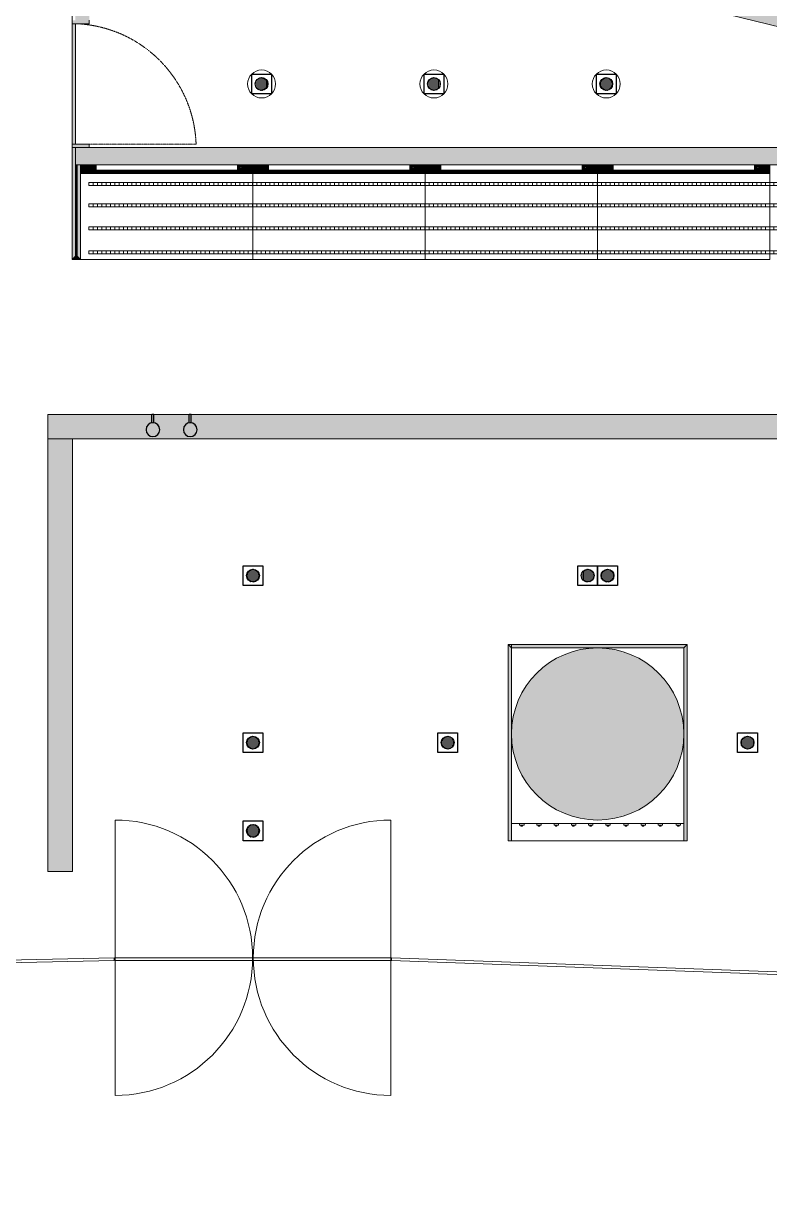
# Model space of a CAD drawing. Header units: millimetres. Extents: x 346472 to 732256, y -34068 to -15883.
# Drawn here: x 636059 to 640391, y -29291 to -22556 of the extents above; entities that cross this region are included whole.
import ezdxf

# ---------------------------------------------------------------- set-up
doc = ezdxf.new("R2010")
doc.units = ezdxf.units.MM
doc.header["$LTSCALE"] = 7
doc.linetypes.add('DASH', pattern=[0.35, 0.25, -0.1])
doc.linetypes.add('TRATTEGGIATA2', pattern=[9.525, 6.35, -3.175])
doc.layers.get('0').update_dxf_attribs({"lineweight": 0})
for name, color, linetype in [('1', 1, 'Continuous'), ('LD_light', 253, 'Continuous'), ('mdf panels', 7, 'Continuous'), ('WALL', 7, 'Continuous'), ('walls', 7, 'Continuous')]:
    doc.layers.add(name, color=color, linetype=linetype)
for name, color, linetype, lineweight in [('black lacquared metal', 1, 'Continuous', 9), ('EA7 FLOOR', 253, 'Continuous', 5), ('EA7 furniture', 7, 'Continuous', 5), ('LIGHTING LAY OUT', 1, 'Continuous', 18), ('materials', 1, 'Continuous', 40), ('QUOTE', 251, 'Continuous', 5)]:
    doc.layers.add(name, color=color, linetype=linetype, lineweight=lineweight)

# ---------------------------------------------------------------- blocks, each defined once
blk = doc.blocks.new('Single Rec_1')
at = {"layer": 'LD_light'}
h = blk.add_hatch(dxfattribs=at)
h.set_pattern_fill('DOTS', color=1, scale=10, style=0)
h.set_pattern_definition([(0, (-51.6286, 0), (0.3125, 0.625), [0, -0.625])])
h.paths.add_polyline_path([(10111.94, -501.53, 1), (10103.73, -501.53, 1)])
at = {"layer": 'LD_light', "color": 1}
blk.add_lwpolyline([(10101.49, -495.18), (10114.19, -495.18), (10114.19, -507.88), (10101.49, -507.88)], close=True, dxfattribs=at)
blk.add_circle((10107.84, -501.53), 4.11, dxfattribs=at)
blk = doc.blocks.new('VIVO-M_F')
at = {"layer": 'LD_light', "color": 1}
for p, q in [((10141.08, -318.12), (10141.08, -312.06)), ((10141.08, -312.06), (10142.58, -312.06)), ((10142.58, -318.12), (10142.58, -312.06))]:
    blk.add_line(p, q, dxfattribs=at)
blk.add_circle((10141.83, -323.06), 5, dxfattribs=at)
blk = doc.blocks.new('12333')
at = {"layer": 'LD_light'}
h = blk.add_hatch(dxfattribs=at)
h.set_pattern_fill('DOTS', color=6, scale=90.551181, angle=-90, style=0)
h.set_pattern_definition([(270, (572990.7953, 65339.9095), (5.65944882, -2.8297244), [0, -5.65944882])])
h.paths.add_polyline_path([(568486.6, -26655.3, 1), (568412.2, -26655.3, 1)])
at = {"layer": 'LD_light', "color": 6, "elevation": -2.1}
blk.add_lwpolyline([(568506.9, -26597.8), (568506.9, -26712.8), (568391.9, -26712.8), (568391.9, -26597.8)], close=True, dxfattribs=at)
at = {"layer": 'LD_light', "color": 6}
blk.add_circle((568449.4, -26655.3, -2.1), 37.2, dxfattribs=at)
at = {"layer": 'QUOTE', "color": 6, "lineweight": 5}
blk.add_circle((568449.4, -26655.3, -2.1), 81.3, dxfattribs=at)

msp = doc.modelspace()

# ---------------------------------------------------------------- hatches: boundary and pattern name
at = {"lineweight": 5, "ltscale": 100}
h = msp.add_hatch(color=0, dxfattribs=at)
h.dxf.hatch_style = 1
h.paths.add_polyline_path([(637302.2, -23378.7), (637390.2, -23378.7), (637302.2, -23408.7)], flags=17)
h.paths.add_polyline_path([(637390.2, -23378.7), (637390.2, -23408.7), (637302.2, -23408.7)])
h.paths.add_polyline_path([(637312.2, -23408.7), (637390.2, -23408.7), (637390.2, -23428.7), (637312.2, -23428.7)])
h.paths.add_polyline_path([(636394.2, -23408.7), (637302.2, -23408.7), (637302.2, -23428.7), (636394.2, -23428.7)])
h.paths.add_polyline_path([(636394.2, -23378.7), (636482.2, -23378.7), (636482.2, -23408.7)], flags=17)
h.paths.add_polyline_path([(636394.2, -23378.7), (636482.2, -23408.7), (636394.2, -23408.7)])
h = msp.add_hatch(color=0, dxfattribs=at)
h.dxf.hatch_style = 1
h.paths.add_polyline_path([(638302.2, -23378.7), (638390.2, -23378.7), (638302.2, -23408.7)], flags=17)
h.paths.add_polyline_path([(638390.2, -23378.7), (638390.2, -23408.7), (638302.2, -23408.7)])
h.paths.add_polyline_path([(638312.2, -23408.7), (638390.2, -23408.7), (638390.2, -23428.7), (638312.2, -23428.7)])
h.paths.add_polyline_path([(637394.2, -23408.7), (638302.2, -23408.7), (638302.2, -23428.7), (637394.2, -23428.7)])
h.paths.add_polyline_path([(637394.2, -23378.7), (637482.2, -23378.7), (637482.2, -23408.7)], flags=17)
h.paths.add_polyline_path([(637394.2, -23378.7), (637482.2, -23408.7), (637394.2, -23408.7)])
h = msp.add_hatch(color=0, dxfattribs=at)
h.dxf.hatch_style = 1
h.paths.add_polyline_path([(639302.2, -23378.7), (639390.2, -23378.7), (639302.2, -23408.7)], flags=17)
h.paths.add_polyline_path([(639390.2, -23378.7), (639390.2, -23408.7), (639302.2, -23408.7)])
h.paths.add_polyline_path([(639312.2, -23408.7), (639390.2, -23408.7), (639390.2, -23428.7), (639312.2, -23428.7)])
h.paths.add_polyline_path([(638394.2, -23408.7), (639302.2, -23408.7), (639302.2, -23428.7), (638394.2, -23428.7)])
h.paths.add_polyline_path([(638394.2, -23378.7), (638482.2, -23378.7), (638482.2, -23408.7)], flags=17)
h.paths.add_polyline_path([(638394.2, -23378.7), (638482.2, -23408.7), (638394.2, -23408.7)])
h = msp.add_hatch(color=0, dxfattribs=at)
h.dxf.hatch_style = 1
h.paths.add_polyline_path([(640302.2, -23378.7), (640390.2, -23378.7), (640302.2, -23408.7)], flags=17)
h.paths.add_polyline_path([(640390.2, -23378.7), (640390.2, -23408.7), (640302.2, -23408.7)])
h.paths.add_polyline_path([(640312.2, -23408.7), (640390.2, -23408.7), (640390.2, -23428.7), (640312.2, -23428.7)])
h.paths.add_polyline_path([(639394.2, -23408.7), (640302.2, -23408.7), (640302.2, -23428.7), (639394.2, -23428.7)])
h.paths.add_polyline_path([(639394.2, -23378.7), (639482.2, -23378.7), (639482.2, -23408.7)], flags=17)
h.paths.add_polyline_path([(639394.2, -23378.7), (639482.2, -23408.7), (639394.2, -23408.7)])
at = {"layer": 'EA7 furniture', "lineweight": 5}
h = msp.add_hatch(color=0, dxfattribs=at)
h.dxf.hatch_style = 1
h.paths.add_polyline_path([(636442.2, -23258.7), (636362.2, -23258.7), (636342.2, -23258.7), (636342.2, -23278.7), (636442.2, -23278.7)])
h.paths.add_polyline_path([(636442.2, -22538.7), (636342.2, -22538.7), (636342.2, -22558.7), (636442.2, -22558.7)])
at = {"layer": 'LIGHTING LAY OUT'}
h = msp.add_hatch(dxfattribs=at)
h.set_pattern_fill('ACAD_ISO08W100', color=1, scale=5, angle=-90)
h.set_pattern_definition([(270, (829865.01, -15456.507), (25, -2e-14), [120, -15, 30, -15])])
h.paths.add_polyline_path([(638390.9, -23481.6), (636440.3, -23481.6), (636440.3, -23499.1), (638390.9, -23499.1)])
h = msp.add_hatch(dxfattribs=at)
h.set_pattern_fill('ACAD_ISO08W100', color=1, scale=5, angle=-90)
h.set_pattern_definition([(270, (830865.01, -15456.507), (25, -2e-14), [120, -15, 30, -15])])
h.paths.add_polyline_path([(639390.9, -23481.6), (637440.3, -23481.6), (637440.3, -23499.1), (639390.9, -23499.1)])
h = msp.add_hatch(dxfattribs=at)
h.set_pattern_fill('ACAD_ISO08W100', color=1, scale=5, angle=-90)
h.set_pattern_definition([(270, (832815.548, -15456.507), (25, -2e-14), [120, -15, 30, -15])])
h.paths.add_polyline_path([(641341.4, -23481.6), (639390.9, -23481.6), (639390.9, -23499.1), (641341.4, -23499.1)])
h = msp.add_hatch(dxfattribs=at)
h.set_pattern_fill('ACAD_ISO08W100', color=1, scale=5, angle=-90)
h.set_pattern_definition([(270, (829865.01, -15580.28), (25, -2e-14), [120, -15, 30, -15])])
h.paths.add_polyline_path([(638390.9, -23605.4), (636440.3, -23605.4), (636440.3, -23622.8), (638390.9, -23622.8)])
h = msp.add_hatch(dxfattribs=at)
h.set_pattern_fill('ACAD_ISO08W100', color=1, scale=5, angle=-90)
h.set_pattern_definition([(270, (830865.01, -15580.28), (25, -2e-14), [120, -15, 30, -15])])
h.paths.add_polyline_path([(639390.9, -23605.4), (637440.3, -23605.4), (637440.3, -23622.8), (639390.9, -23622.8)])
h = msp.add_hatch(dxfattribs=at)
h.set_pattern_fill('ACAD_ISO08W100', color=1, scale=5, angle=-90)
h.set_pattern_definition([(270, (832815.548, -15580.28), (25, -2e-14), [120, -15, 30, -15])])
h.paths.add_polyline_path([(641341.4, -23605.4), (639390.9, -23605.4), (639390.9, -23622.8), (641341.4, -23622.8)])
h = msp.add_hatch(dxfattribs=at)
h.set_pattern_fill('ACAD_ISO08W100', color=1, scale=5, angle=-90)
h.set_pattern_definition([(270, (829865.01, -15713.697), (25, -2e-14), [120, -15, 30, -15])])
h.paths.add_polyline_path([(638390.9, -23738.8), (636440.3, -23738.8), (636440.3, -23756.3), (638390.9, -23756.3)])
h = msp.add_hatch(dxfattribs=at)
h.set_pattern_fill('ACAD_ISO08W100', color=1, scale=5, angle=-90)
h.set_pattern_definition([(270, (830865.01, -15713.697), (25, -2e-14), [120, -15, 30, -15])])
h.paths.add_polyline_path([(639390.9, -23738.8), (637440.3, -23738.8), (637440.3, -23756.3), (639390.9, -23756.3)])
h = msp.add_hatch(dxfattribs=at)
h.set_pattern_fill('ACAD_ISO08W100', color=1, scale=5, angle=-90)
h.set_pattern_definition([(270, (832815.548, -15713.697), (25, -2e-14), [120, -15, 30, -15])])
h.paths.add_polyline_path([(641341.4, -23738.8), (639390.9, -23738.8), (639390.9, -23756.3), (641341.4, -23756.3)])
h = msp.add_hatch(dxfattribs=at)
h.set_pattern_fill('ACAD_ISO08W100', color=1, scale=5, angle=-90)
h.set_pattern_definition([(270, (829865.01, -15853.27), (25, -2e-14), [120, -15, 30, -15])])
h.paths.add_polyline_path([(638390.9, -23878.3), (636440.3, -23878.3), (636440.3, -23895.8), (638390.9, -23895.8)])
h = msp.add_hatch(dxfattribs=at)
h.set_pattern_fill('ACAD_ISO08W100', color=1, scale=5, angle=-90)
h.set_pattern_definition([(270, (830865.01, -15853.27), (25, -2e-14), [120, -15, 30, -15])])
h.paths.add_polyline_path([(639390.9, -23878.3), (637440.3, -23878.3), (637440.3, -23895.8), (639390.9, -23895.8)])
h = msp.add_hatch(dxfattribs=at)
h.set_pattern_fill('ACAD_ISO08W100', color=1, scale=5, angle=-90)
h.set_pattern_definition([(270, (832815.548, -15853.27), (25, -2e-14), [120, -15, 30, -15])])
h.paths.add_polyline_path([(641341.4, -23878.3), (639390.9, -23878.3), (639390.9, -23895.8), (641341.4, -23895.8)])
at = {"layer": 'mdf panels', "lineweight": 5}
h = msp.add_hatch(dxfattribs=at)
h.set_pattern_fill('ANSI31', color=0, scale=2)
h.set_pattern_definition([(45, (547531.674, -38113.461), (-4.49012806, 4.49012806), [])])
h.paths.add_polyline_path([(636472.2, -23408.7), (636394.2, -23408.7), (636394.2, -23428.7), (636472.2, -23428.7)])
h.paths.add_polyline_path([(636482.2, -23378.7), (636394.2, -23378.7), (636482.2, -23408.7)], flags=17)
h.paths.add_polyline_path([(636394.2, -23378.7), (636394.2, -23408.7), (636472.2, -23408.7), (636482.2, -23408.7)], flags=17)
h.paths.add_polyline_path([(637390.2, -23378.7), (637302.2, -23378.7), (637390.2, -23408.7)], flags=17)
h.paths.add_polyline_path([(637302.2, -23378.7), (637302.2, -23408.7), (637390.2, -23408.7)], flags=17)
h.paths.add_polyline_path([(637302.2, -23428.7), (637302.2, -23408.7), (636482.2, -23408.7), (636482.2, -23428.7)])
h.paths.add_polyline_path([(637312.2, -23408.7), (637312.2, -23428.7), (637390.2, -23428.7), (637390.2, -23408.7)])
h = msp.add_hatch(dxfattribs=at)
h.set_pattern_fill('ANSI31', color=0, scale=2)
h.set_pattern_definition([(45, (548531.674, -38113.461), (-4.49012806, 4.49012806), [])])
h.paths.add_polyline_path([(637472.2, -23408.7), (637394.2, -23408.7), (637394.2, -23428.7), (637472.2, -23428.7)])
h.paths.add_polyline_path([(637482.2, -23378.7), (637394.2, -23378.7), (637482.2, -23408.7)], flags=17)
h.paths.add_polyline_path([(637394.2, -23378.7), (637394.2, -23408.7), (637472.2, -23408.7), (637482.2, -23408.7)], flags=17)
h.paths.add_polyline_path([(638390.2, -23378.7), (638302.2, -23378.7), (638390.2, -23408.7)], flags=17)
h.paths.add_polyline_path([(638302.2, -23378.7), (638302.2, -23408.7), (638390.2, -23408.7)], flags=17)
h.paths.add_polyline_path([(638302.2, -23428.7), (638302.2, -23408.7), (637482.2, -23408.7), (637482.2, -23428.7)])
h.paths.add_polyline_path([(638312.2, -23408.7), (638312.2, -23428.7), (638390.2, -23428.7), (638390.2, -23408.7)])
h = msp.add_hatch(dxfattribs=at)
h.set_pattern_fill('ANSI31', color=0, scale=2)
h.set_pattern_definition([(45, (549531.674, -38113.461), (-4.49012806, 4.49012806), [])])
h.paths.add_polyline_path([(638472.2, -23408.7), (638394.2, -23408.7), (638394.2, -23428.7), (638472.2, -23428.7)])
h.paths.add_polyline_path([(638482.2, -23378.7), (638394.2, -23378.7), (638482.2, -23408.7)], flags=17)
h.paths.add_polyline_path([(638394.2, -23378.7), (638394.2, -23408.7), (638472.2, -23408.7), (638482.2, -23408.7)], flags=17)
h.paths.add_polyline_path([(639390.2, -23378.7), (639302.2, -23378.7), (639390.2, -23408.7)], flags=17)
h.paths.add_polyline_path([(639302.2, -23378.7), (639302.2, -23408.7), (639390.2, -23408.7)], flags=17)
h.paths.add_polyline_path([(639302.2, -23428.7), (639302.2, -23408.7), (638482.2, -23408.7), (638482.2, -23428.7)])
h.paths.add_polyline_path([(639312.2, -23408.7), (639312.2, -23428.7), (639390.2, -23428.7), (639390.2, -23408.7)])
h = msp.add_hatch(dxfattribs=at)
h.set_pattern_fill('ANSI31', color=0, scale=2)
h.set_pattern_definition([(45, (550531.674, -38113.461), (-4.49012806, 4.49012806), [])])
h.paths.add_polyline_path([(639472.2, -23408.7), (639394.2, -23408.7), (639394.2, -23428.7), (639472.2, -23428.7)])
h.paths.add_polyline_path([(639482.2, -23378.7), (639394.2, -23378.7), (639482.2, -23408.7)], flags=17)
h.paths.add_polyline_path([(639394.2, -23378.7), (639394.2, -23408.7), (639472.2, -23408.7), (639482.2, -23408.7)], flags=17)
h.paths.add_polyline_path([(640390.2, -23378.7), (640302.2, -23378.7), (640390.2, -23408.7)], flags=17)
h.paths.add_polyline_path([(640302.2, -23378.7), (640302.2, -23408.7), (640390.2, -23408.7)], flags=17)
h.paths.add_polyline_path([(640302.2, -23428.7), (640302.2, -23408.7), (639482.2, -23408.7), (639482.2, -23428.7)])
h.paths.add_polyline_path([(640312.2, -23408.7), (640312.2, -23428.7), (640390.2, -23428.7), (640390.2, -23408.7)])
at = {"layer": 'QUOTE', "lineweight": 5}
h = msp.add_hatch(color=3, dxfattribs=at)
h.dxf.hatch_style = 1
h.set_gradient(color1=(63, 255, 0), color2=(0, 255, 0), tint=1)
h.paths.add_polyline_path([(636202.2, -24828.7), (642584.6, -24828.7), (642584.2, -24970.6), (636202.2, -24970.6)])
h = msp.add_hatch(color=3, dxfattribs=at)
h.dxf.hatch_style = 1
h.set_gradient(color1=(63, 255, 0), color2=(0, 255, 0), tint=1)
h.paths.add_polyline_path([(636202.3, -24970.7), (636344.2, -24970.7), (636344.2, -27482.9), (636202.3, -27482.9)])
at = {"layer": 'WALL', "lineweight": 5}
h = msp.add_hatch(color=0, dxfattribs=at)
h.dxf.hatch_style = 1
h.paths.add_polyline_path([(636362.2, -22558.7), (636342.2, -22558.7), (636342.2, -23258.7), (636362.2, -23258.7)])
h = msp.add_hatch(color=0, dxfattribs=at)
h.dxf.hatch_style = 1
h.paths.add_polyline_path([(636362.2, -23908.7), (636342.2, -23928.7), (636342.2, -23278.7), (636362.2, -23278.7)])
h = msp.add_hatch(color=0, dxfattribs=at)
h.dxf.hatch_style = 1
h.paths.add_polyline_path([(636372.2, -23908.7), (636392.2, -23928.7), (636392.2, -23379.4), (636372.2, -23379.4)])
h = msp.add_hatch(color=0, dxfattribs=at)
h.dxf.hatch_style = 1
h.paths.add_polyline_path([(636342.2, -23928.7), (636392.2, -23928.7), (636372.2, -23908.7), (636362.2, -23908.7)])
at = {"layer": 'walls', "lineweight": 5}
h = msp.add_hatch(color=0, dxfattribs=at)
h.dxf.hatch_style = 1
h.paths.add_polyline_path([(633661.1, -18701.3), (633383.5, -18803.4), (634064.9, -21072.4), (634355.7, -28066.7), (634555.5, -28058.1), (634264.8, -21064.1), (639392.2, -22319), (639392.2, -22113.1), (634312.3, -20869.9)])
h.paths.add_polyline_path([(639392.2, -22113.1), (639392.2, -22319), (646285, -24006.1), (646148, -24565.9), (646129.3, -24642.3), (646226.4, -24666), (646323.5, -24689.8), (646526.8, -23859.3)])
h.paths.add_polyline_path([(646079.9, -25685.4), (646116.7, -25534.9), (645922.4, -25487.3), (645838, -25832.2), (648227.5, -26417), (647696.2, -28588.2), (647903.7, -28588.2), (648473.7, -26276.5)])
h.paths.add_polyline_path([(647903.7, -28588.2), (647696.2, -28588.2), (647655.7, -28753.6), (647850.8, -28802.7)])
h.paths.add_polyline_path([(647656.3, -28753.8), (647634.1, -28841.9), (647610.5, -28938.1), (647609.4, -28942.4), (649013, -29291), (649063.5, -29107.9)])
at = {"layer": 'walls'}
h = msp.add_hatch(dxfattribs=at)
h.set_pattern_fill('AR-CONC', color=256, scale=0.5)
h.paths.add_polyline_path([(643494.5, -23323.1), (643313.2, -23278.7), (639392.2, -23278.7), (639392.2, -23378.7), (643494.5, -23378.7)])
h.paths.add_polyline_path([(639392.2, -23278.7), (636392.2, -23278.7), (636362.2, -23278.7), (636362.2, -23378.7), (639392.2, -23378.7)])
h.paths.add_polyline_path([(636442.2, -21597), (636362.2, -21572.6), (636362.2, -22538.7), (636442.2, -22538.7)])
at = {"layer": 'walls', "lineweight": 5}
h = msp.add_hatch(color=0, dxfattribs=at)
h.dxf.hatch_style = 1
h.paths.add_polyline_path([(639392.2, -26164.2), (638872.2, -26164.2), (638892.2, -26184.2), (639392.2, -26184.2)])
h.paths.add_polyline_path([(639912.2, -26164.2), (639392.2, -26164.2), (639392.2, -26184.2), (639892.2, -26184.2)])
h = msp.add_hatch(color=0, dxfattribs=at)
h.dxf.hatch_style = 1
h.paths.add_polyline_path([(638892.2, -26184.2), (638872.2, -26164.2), (638872.2, -27304.2), (638892.2, -27304.2)])
h = msp.add_hatch(color=0, dxfattribs=at)
h.dxf.hatch_style = 1
h.paths.add_polyline_path([(639392.2, -26184.2), (639392.2, -27184.2, 0.414214), (639892.2, -26684.2, 0.414214)])
h.paths.add_polyline_path([(639392.2, -26184.2, 0.414214), (638892.2, -26684.2, 0.414214), (639392.2, -27184.2)])
h = msp.add_hatch(color=0, dxfattribs=at)
h.dxf.hatch_style = 1
h.paths.add_polyline_path([(639892.2, -26184.2), (639912.2, -26164.2), (639912.2, -27304.2), (639892.2, -27304.2)])

# ---------------------------------------------------------------- linework, layer by layer
at = {"layer": '1', "color": 0, "lineweight": 5}
for p, q in [((636592.2, -27183.9), (636592.2, -28783.9)), ((638192.2, -27983.9), (638192.2, -27183.9)), ((638192.2, -27998.9), (638192.2, -28783.9))]:
    msp.add_line(p, q, dxfattribs=at)
for points in [[(635239.9, -28013.5), (635239.9, -28028.5), (636587.2, -27999.6), (636587.2, -27984.6)], [(636592.2, -27983.9), (636592.2, -27998.9), (637390.2, -27998.9), (637390.2, -27983.9)], [(638192.2, -27983.9), (638192.2, -27998.9), (637394.2, -27998.9), (637394.2, -27983.9)], [(638196.2, -27983.9), (638196.2, -27998.9), (640589.5, -28086.8), (640589.5, -28071.8)]]:
    msp.add_lwpolyline(points, close=True, dxfattribs=at)
msp.add_circle((639392.2, -26684.2), 500, dxfattribs=at)
for centre, start, end in [((636590.2, -27983.9), 270.14089, 89.85911), ((638194.1, -27983.9), 90.14089, 269.85911)]:
    msp.add_arc(centre, 800, start, end, dxfattribs=at)
at = {"layer": 'black lacquared metal', "color": 0, "lineweight": 5}
for points in [[(636392.2, -23378.7), (637392.2, -23378.7), (637392.2, -23928.7), (636392.2, -23928.7)], [(636392.2, -23378.7), (636394.2, -23378.7), (636394.2, -23428.7), (636392.2, -23428.7)], [(637392.2, -23378.7), (637390.2, -23378.7), (637390.2, -23428.7), (637392.2, -23428.7)], [(637392.2, -23378.7), (638392.2, -23378.7), (638392.2, -23928.7), (637392.2, -23928.7)], [(637392.2, -23378.7), (637394.2, -23378.7), (637394.2, -23428.7), (637392.2, -23428.7)], [(638392.2, -23378.7), (638390.2, -23378.7), (638390.2, -23428.7), (638392.2, -23428.7)], [(638392.2, -23378.7), (639392.2, -23378.7), (639392.2, -23928.7), (638392.2, -23928.7)], [(638392.2, -23378.7), (638394.2, -23378.7), (638394.2, -23428.7), (638392.2, -23428.7)], [(639392.2, -23378.7), (639390.2, -23378.7), (639390.2, -23428.7), (639392.2, -23428.7)], [(639392.2, -23378.7), (640392.2, -23378.7), (640392.2, -23928.7), (639392.2, -23928.7)], [(639392.2, -23378.7), (639394.2, -23378.7), (639394.2, -23428.7), (639392.2, -23428.7)], [(640392.2, -23378.7), (640390.2, -23378.7), (640390.2, -23428.7), (640392.2, -23428.7)]]:
    msp.add_lwpolyline(points, close=True, dxfattribs=at)
at = {"layer": 'black lacquared metal', "color": 0, "linetype": 'TRATTEGGIATA2', "lineweight": 5}
for points in [[(636392.2, -23378.7), (637392.2, -23378.7), (637392.2, -23428.7), (636392.2, -23428.7)], [(636392.2, -23378.7), (637392.2, -23378.7), (637392.2, -23428.7), (636392.2, -23428.7)], [(637392.2, -23378.7), (638392.2, -23378.7), (638392.2, -23428.7), (637392.2, -23428.7)], [(637392.2, -23378.7), (638392.2, -23378.7), (638392.2, -23428.7), (637392.2, -23428.7)], [(638392.2, -23378.7), (639392.2, -23378.7), (639392.2, -23428.7), (638392.2, -23428.7)], [(638392.2, -23378.7), (639392.2, -23378.7), (639392.2, -23428.7), (638392.2, -23428.7)], [(639392.2, -23378.7), (640392.2, -23378.7), (640392.2, -23428.7), (639392.2, -23428.7)], [(639392.2, -23378.7), (640392.2, -23378.7), (640392.2, -23428.7), (639392.2, -23428.7)]]:
    msp.add_lwpolyline(points, close=True, dxfattribs=at)
at = {"layer": 'EA7 FLOOR', "color": 0, "lineweight": 5}
msp.add_line((636342.2, -23928.7), (636342.2, -23268.7), dxfattribs=at)
at = {"layer": 'EA7 furniture', "color": 0, "linetype": 'Continuous', "lineweight": 5}
for p, q in [((636362.2, -23383), (636365.7, -23379.4)), ((636362.2, -23392), (636372.2, -23382)), ((636362.2, -23400.9), (636372.2, -23390.9)), ((636362.2, -23409.9), (636372.2, -23399.9)), ((636362.2, -23418.9), (636372.2, -23408.9)), ((636362.2, -23427.9), (636372.2, -23417.9)), ((636362.2, -23436.9), (636372.2, -23426.9)), ((636362.2, -23445.8), (636372.2, -23435.8)), ((636362.2, -23454.8), (636372.2, -23444.8)), ((636362.2, -23463.8), (636372.2, -23453.8)), ((636362.2, -23472.8), (636372.2, -23462.8)), ((636362.2, -23481.8), (636372.2, -23471.8)), ((636362.2, -23490.7), (636372.2, -23480.7)), ((636362.2, -23499.7), (636372.2, -23489.7)), ((636362.2, -23508.7), (636372.2, -23498.7)), ((636362.2, -23517.7), (636372.2, -23507.7)), ((636362.2, -23526.7), (636372.2, -23516.7)), ((636362.2, -23535.6), (636372.2, -23525.6)), ((636362.2, -23544.6), (636372.2, -23534.6)), ((636362.2, -23553.6), (636372.2, -23543.6)), ((636362.2, -23562.6), (636372.2, -23552.6)), ((636362.2, -23571.6), (636372.2, -23561.6)), ((636362.2, -23580.5), (636372.2, -23570.5)), ((636362.2, -23589.5), (636372.2, -23579.5)), ((636362.2, -23598.5), (636372.2, -23588.5)), ((636362.2, -23607.5), (636372.2, -23597.5)), ((636362.2, -23616.5), (636372.2, -23606.5)), ((636362.2, -23625.4), (636372.2, -23615.4)), ((636362.2, -23634.4), (636372.2, -23624.4)), ((636362.2, -23643.4), (636372.2, -23633.4)), ((636362.2, -23652.4), (636372.2, -23642.4)), ((636362.2, -23661.4), (636372.2, -23651.4)), ((636362.2, -23670.3), (636372.2, -23660.3)), ((636362.2, -23679.3), (636372.2, -23669.3)), ((636362.2, -23688.3), (636372.2, -23678.3)), ((636362.2, -23697.3), (636372.2, -23687.3)), ((636362.2, -23706.3), (636372.2, -23696.3)), ((636362.2, -23715.2), (636372.2, -23705.2)), ((636362.2, -23724.2), (636372.2, -23714.2)), ((636362.2, -23733.2), (636372.2, -23723.2)), ((636362.2, -23742.2), (636372.2, -23732.2)), ((636362.2, -23751.2), (636372.2, -23741.2)), ((636362.2, -23760.1), (636372.2, -23750.1)), ((636362.2, -23769.1), (636372.2, -23759.1)), ((636362.2, -23778.1), (636372.2, -23768.1)), ((636362.2, -23787.1), (636372.2, -23777.1)), ((636362.2, -23796.1), (636372.2, -23786.1)), ((636362.2, -23805), (636372.2, -23795)), ((636362.2, -23814), (636372.2, -23804)), ((636362.2, -23823), (636372.2, -23813)), ((636362.2, -23832), (636372.2, -23822)), ((636362.2, -23841), (636372.2, -23831)), ((636362.2, -23849.9), (636372.2, -23839.9)), ((636362.2, -23858.9), (636372.2, -23848.9)), ((636362.2, -23867.9), (636372.2, -23857.9)), ((636362.2, -23876.9), (636372.2, -23866.9)), ((636362.2, -23885.9), (636372.2, -23875.9)), ((636362.2, -23894.8), (636372.2, -23884.9)), ((636362.2, -23903.8), (636372.2, -23893.8)), ((636366.2, -23908.7), (636372.2, -23902.8))]:
    msp.add_line(p, q, dxfattribs=at)
at = {"layer": 'LIGHTING LAY OUT'}
for points in [[(638390.9, -23481.6), (636440.3, -23481.6), (636440.3, -23499.1), (638390.9, -23499.1)], [(639390.9, -23481.6), (637440.3, -23481.6), (637440.3, -23499.1), (639390.9, -23499.1)], [(641341.4, -23481.6), (639390.9, -23481.6), (639390.9, -23499.1), (641341.4, -23499.1)], [(638390.9, -23605.4), (636440.3, -23605.4), (636440.3, -23622.8), (638390.9, -23622.8)], [(639390.9, -23605.4), (637440.3, -23605.4), (637440.3, -23622.8), (639390.9, -23622.8)], [(641341.4, -23605.4), (639390.9, -23605.4), (639390.9, -23622.8), (641341.4, -23622.8)], [(638390.9, -23738.8), (636440.3, -23738.8), (636440.3, -23756.3), (638390.9, -23756.3)], [(639390.9, -23738.8), (637440.3, -23738.8), (637440.3, -23756.3), (639390.9, -23756.3)], [(641341.4, -23738.8), (639390.9, -23738.8), (639390.9, -23756.3), (641341.4, -23756.3)], [(638390.9, -23878.3), (636440.3, -23878.3), (636440.3, -23895.8), (638390.9, -23895.8)], [(639390.9, -23878.3), (637440.3, -23878.3), (637440.3, -23895.8), (639390.9, -23895.8)], [(641341.4, -23878.3), (639390.9, -23878.3), (639390.9, -23895.8), (641341.4, -23895.8)], [(638939.6, -27204.2), (638965, -27204.2), (638965, -27214.4), (638939.6, -27214.4)], [(639039.6, -27204.2), (639065, -27204.2), (639065, -27214.4), (639039.6, -27214.4)], [(639139.6, -27204.2), (639165, -27204.2), (639165, -27214.4), (639139.6, -27214.4)], [(639239.6, -27204.2), (639265, -27204.2), (639265, -27214.4), (639239.6, -27214.4)], [(639339.6, -27204.2), (639365, -27204.2), (639365, -27214.4), (639339.6, -27214.4)], [(639439.6, -27204.2), (639465, -27204.2), (639465, -27214.4), (639439.6, -27214.4)], [(639543.9, -27204.2), (639569.2, -27204.2), (639569.2, -27214.4), (639543.9, -27214.4)], [(639643.9, -27204.2), (639669.2, -27204.2), (639669.2, -27214.4), (639643.9, -27214.4)], [(639743.9, -27204.2), (639769.2, -27204.2), (639769.2, -27214.4), (639743.9, -27214.4)], [(639848.1, -27204.2), (639873.4, -27204.2), (639873.4, -27214.4), (639848.1, -27214.4)], [(638946.9, -27214.4), (638956.4, -27214.4), (638956.4, -27220), (638946.9, -27220)], [(639046.9, -27214.4), (639056.4, -27214.4), (639056.4, -27220), (639046.9, -27220)], [(639146.9, -27214.4), (639156.4, -27214.4), (639156.4, -27220), (639146.9, -27220)], [(639246.9, -27214.4), (639256.4, -27214.4), (639256.4, -27220), (639246.9, -27220)], [(639346.9, -27214.4), (639356.4, -27214.4), (639356.4, -27220), (639346.9, -27220)], [(639446.9, -27214.4), (639456.4, -27214.4), (639456.4, -27220), (639446.9, -27220)], [(639551.1, -27214.4), (639560.7, -27214.4), (639560.7, -27220), (639551.1, -27220)], [(639651.1, -27214.4), (639660.7, -27214.4), (639660.7, -27220), (639651.1, -27220)], [(639751.1, -27214.4), (639760.7, -27214.4), (639760.7, -27220), (639751.1, -27220)], [(639855.4, -27214.4), (639864.9, -27214.4), (639864.9, -27220), (639855.4, -27220)]]:
    msp.add_lwpolyline(points, close=True, dxfattribs=at)
at = {"layer": 'materials', "color": 0, "lineweight": 5}
msp.add_line((636392.2, -23928.7), (636342.2, -23928.7), dxfattribs=at)
at = {"layer": 'mdf panels', "color": 0, "lineweight": 5}
for p, q in [((636392.2, -23378.7), (636392.2, -23428.7)), ((636392.2, -23378.7), (636392.2, -23428.7)), ((636394.2, -23378.7), (636394.2, -23428.7)), ((636394.2, -23378.7), (636482.2, -23408.7)), ((637390.2, -23378.7), (637302.2, -23408.7)), ((637390.2, -23378.7), (637390.2, -23428.7)), ((637392.2, -23378.7), (637392.2, -23428.7)), ((637392.2, -23378.7), (637392.2, -23428.7)), ((637392.2, -23378.7), (637392.2, -23428.7)), ((637392.2, -23378.7), (637392.2, -23428.7)), ((637394.2, -23378.7), (637394.2, -23428.7)), ((637394.2, -23378.7), (637482.2, -23408.7)), ((638390.2, -23378.7), (638302.2, -23408.7)), ((638390.2, -23378.7), (638390.2, -23428.7)), ((638392.2, -23378.7), (638392.2, -23428.7)), ((638392.2, -23378.7), (638392.2, -23428.7)), ((638392.2, -23378.7), (638392.2, -23428.7)), ((638392.2, -23378.7), (638392.2, -23428.7)), ((638394.2, -23378.7), (638394.2, -23428.7)), ((638394.2, -23378.7), (638482.2, -23408.7)), ((639390.2, -23378.7), (639302.2, -23408.7)), ((639390.2, -23378.7), (639390.2, -23428.7)), ((639392.2, -23378.7), (639392.2, -23428.7)), ((639392.2, -23378.7), (639392.2, -23428.7)), ((639392.2, -23378.7), (639392.2, -23428.7)), ((639392.2, -23378.7), (639392.2, -23428.7)), ((639394.2, -23378.7), (639394.2, -23428.7)), ((639394.2, -23378.7), (639482.2, -23408.7)), ((640390.2, -23378.7), (640302.2, -23408.7)), ((640390.2, -23378.7), (640390.2, -23428.7))]:
    msp.add_line(p, q, dxfattribs=at)
for points in [[(636392.2, -23378.7), (637392.2, -23378.7), (637392.2, -23428.7), (636392.2, -23428.7)], [(636394.2, -23378.7), (636482.2, -23378.7), (636482.2, -23408.7), (636394.2, -23408.7)], [(636394.2, -23428.7), (637390.2, -23428.7), (637390.2, -23408.7), (636394.2, -23408.7)], [(636472.2, -23428.7), (636482.2, -23428.7), (636482.2, -23408.7), (636472.2, -23408.7)], [(637390.2, -23378.7), (637302.2, -23378.7), (637302.2, -23408.7), (637390.2, -23408.7)], [(637312.2, -23428.7), (637302.2, -23428.7), (637302.2, -23408.7), (637312.2, -23408.7)], [(637392.2, -23378.7), (638392.2, -23378.7), (638392.2, -23428.7), (637392.2, -23428.7)], [(637394.2, -23378.7), (637482.2, -23378.7), (637482.2, -23408.7), (637394.2, -23408.7)], [(637394.2, -23428.7), (638390.2, -23428.7), (638390.2, -23408.7), (637394.2, -23408.7)], [(637472.2, -23428.7), (637482.2, -23428.7), (637482.2, -23408.7), (637472.2, -23408.7)], [(638390.2, -23378.7), (638302.2, -23378.7), (638302.2, -23408.7), (638390.2, -23408.7)], [(638312.2, -23428.7), (638302.2, -23428.7), (638302.2, -23408.7), (638312.2, -23408.7)], [(638392.2, -23378.7), (639392.2, -23378.7), (639392.2, -23428.7), (638392.2, -23428.7)], [(638394.2, -23378.7), (638482.2, -23378.7), (638482.2, -23408.7), (638394.2, -23408.7)], [(638394.2, -23428.7), (639390.2, -23428.7), (639390.2, -23408.7), (638394.2, -23408.7)], [(638472.2, -23428.7), (638482.2, -23428.7), (638482.2, -23408.7), (638472.2, -23408.7)], [(639390.2, -23378.7), (639302.2, -23378.7), (639302.2, -23408.7), (639390.2, -23408.7)], [(639312.2, -23428.7), (639302.2, -23428.7), (639302.2, -23408.7), (639312.2, -23408.7)], [(639392.2, -23378.7), (640392.2, -23378.7), (640392.2, -23428.7), (639392.2, -23428.7)], [(639394.2, -23378.7), (639482.2, -23378.7), (639482.2, -23408.7), (639394.2, -23408.7)], [(639394.2, -23428.7), (640390.2, -23428.7), (640390.2, -23408.7), (639394.2, -23408.7)], [(639472.2, -23428.7), (639482.2, -23428.7), (639482.2, -23408.7), (639472.2, -23408.7)], [(640390.2, -23378.7), (640302.2, -23378.7), (640302.2, -23408.7), (640390.2, -23408.7)], [(640312.2, -23428.7), (640302.2, -23428.7), (640302.2, -23408.7), (640312.2, -23408.7)]]:
    msp.add_lwpolyline(points, close=True, dxfattribs=at)
for points in [[(636472.2, -23428.7), (636472.2, -23408.7), (636482.2, -23408.7), (636482.2, -23428.7)], [(636472.2, -23408.7), (636482.2, -23408.7), (636482.2, -23428.7), (636480.2, -23428.7), (636480.2, -23410.7), (636474.2, -23410.7), (636474.2, -23428.7), (636472.2, -23428.7), (636472.2, -23408.7)], [(636474.2, -23428.7), (636472.2, -23428.7), (636472.2, -23408.7), (636482.2, -23408.7), (636482.2, -23428.7), (636480.2, -23428.7)], [(636482.2, -23428.7), (636482.2, -23408.7), (636472.2, -23408.7), (636472.2, -23428.7)], [(636482.2, -23408.7), (636472.2, -23408.7), (636472.2, -23428.7), (636474.2, -23428.7), (636474.2, -23410.7), (636480.2, -23410.7), (636480.2, -23428.7), (636482.2, -23428.7), (636482.2, -23408.7)], [(636474.2, -23428.7), (636474.2, -23410.7), (636480.2, -23410.7), (636480.2, -23428.7)], [(636480.2, -23428.7), (636480.2, -23410.7), (636474.2, -23410.7), (636474.2, -23428.7)], [(637312.2, -23428.7), (637312.2, -23408.7), (637302.2, -23408.7), (637302.2, -23428.7)], [(637312.2, -23408.7), (637302.2, -23408.7), (637302.2, -23428.7), (637304.2, -23428.7), (637304.2, -23410.7), (637310.2, -23410.7), (637310.2, -23428.7), (637312.2, -23428.7), (637312.2, -23408.7)], [(637310.2, -23428.7), (637310.2, -23410.7), (637304.2, -23410.7), (637304.2, -23428.7)], [(637472.2, -23428.7), (637472.2, -23408.7), (637482.2, -23408.7), (637482.2, -23428.7)], [(637472.2, -23408.7), (637482.2, -23408.7), (637482.2, -23428.7), (637480.2, -23428.7), (637480.2, -23410.7), (637474.2, -23410.7), (637474.2, -23428.7), (637472.2, -23428.7), (637472.2, -23408.7)], [(637474.2, -23428.7), (637472.2, -23428.7), (637472.2, -23408.7), (637482.2, -23408.7), (637482.2, -23428.7), (637480.2, -23428.7)], [(637482.2, -23428.7), (637482.2, -23408.7), (637472.2, -23408.7), (637472.2, -23428.7)], [(637482.2, -23408.7), (637472.2, -23408.7), (637472.2, -23428.7), (637474.2, -23428.7), (637474.2, -23410.7), (637480.2, -23410.7), (637480.2, -23428.7), (637482.2, -23428.7), (637482.2, -23408.7)], [(637474.2, -23428.7), (637474.2, -23410.7), (637480.2, -23410.7), (637480.2, -23428.7)], [(637480.2, -23428.7), (637480.2, -23410.7), (637474.2, -23410.7), (637474.2, -23428.7)], [(638312.2, -23428.7), (638312.2, -23408.7), (638302.2, -23408.7), (638302.2, -23428.7)], [(638312.2, -23408.7), (638302.2, -23408.7), (638302.2, -23428.7), (638304.2, -23428.7), (638304.2, -23410.7), (638310.2, -23410.7), (638310.2, -23428.7), (638312.2, -23428.7), (638312.2, -23408.7)], [(638310.2, -23428.7), (638310.2, -23410.7), (638304.2, -23410.7), (638304.2, -23428.7)], [(638472.2, -23428.7), (638472.2, -23408.7), (638482.2, -23408.7), (638482.2, -23428.7)], [(638472.2, -23408.7), (638482.2, -23408.7), (638482.2, -23428.7), (638480.2, -23428.7), (638480.2, -23410.7), (638474.2, -23410.7), (638474.2, -23428.7), (638472.2, -23428.7), (638472.2, -23408.7)], [(638474.2, -23428.7), (638472.2, -23428.7), (638472.2, -23408.7), (638482.2, -23408.7), (638482.2, -23428.7), (638480.2, -23428.7)], [(638482.2, -23428.7), (638482.2, -23408.7), (638472.2, -23408.7), (638472.2, -23428.7)], [(638482.2, -23408.7), (638472.2, -23408.7), (638472.2, -23428.7), (638474.2, -23428.7), (638474.2, -23410.7), (638480.2, -23410.7), (638480.2, -23428.7), (638482.2, -23428.7), (638482.2, -23408.7)], [(638474.2, -23428.7), (638474.2, -23410.7), (638480.2, -23410.7), (638480.2, -23428.7)], [(638480.2, -23428.7), (638480.2, -23410.7), (638474.2, -23410.7), (638474.2, -23428.7)], [(639312.2, -23428.7), (639312.2, -23408.7), (639302.2, -23408.7), (639302.2, -23428.7)], [(639312.2, -23408.7), (639302.2, -23408.7), (639302.2, -23428.7), (639304.2, -23428.7), (639304.2, -23410.7), (639310.2, -23410.7), (639310.2, -23428.7), (639312.2, -23428.7), (639312.2, -23408.7)], [(639310.2, -23428.7), (639310.2, -23410.7), (639304.2, -23410.7), (639304.2, -23428.7)], [(639472.2, -23428.7), (639472.2, -23408.7), (639482.2, -23408.7), (639482.2, -23428.7)], [(639472.2, -23408.7), (639482.2, -23408.7), (639482.2, -23428.7), (639480.2, -23428.7), (639480.2, -23410.7), (639474.2, -23410.7), (639474.2, -23428.7), (639472.2, -23428.7), (639472.2, -23408.7)], [(639474.2, -23428.7), (639472.2, -23428.7), (639472.2, -23408.7), (639482.2, -23408.7), (639482.2, -23428.7), (639480.2, -23428.7)], [(639482.2, -23428.7), (639482.2, -23408.7), (639472.2, -23408.7), (639472.2, -23428.7)], [(639482.2, -23408.7), (639472.2, -23408.7), (639472.2, -23428.7), (639474.2, -23428.7), (639474.2, -23410.7), (639480.2, -23410.7), (639480.2, -23428.7), (639482.2, -23428.7), (639482.2, -23408.7)], [(639474.2, -23428.7), (639474.2, -23410.7), (639480.2, -23410.7), (639480.2, -23428.7)], [(639480.2, -23428.7), (639480.2, -23410.7), (639474.2, -23410.7), (639474.2, -23428.7)], [(640312.2, -23428.7), (640312.2, -23408.7), (640302.2, -23408.7), (640302.2, -23428.7)], [(640312.2, -23408.7), (640302.2, -23408.7), (640302.2, -23428.7), (640304.2, -23428.7), (640304.2, -23410.7), (640310.2, -23410.7), (640310.2, -23428.7), (640312.2, -23428.7), (640312.2, -23408.7)], [(640310.2, -23428.7), (640310.2, -23410.7), (640304.2, -23410.7), (640304.2, -23428.7)]]:
    msp.add_lwpolyline(points, dxfattribs=at)
at = {"layer": 'QUOTE', "color": 10, "lineweight": 5}
for p, q in [((636202.2, -24828.7, -0.2), (642584.6, -24828.7, -0.2)), ((636202.3, -27482.9, -0.2), (636202.2, -24828.7, -0.2)), ((642440, -24970.6, -0.2), (636344.2, -24970.7, -0.2)), ((636344.2, -24970.7, -0.2), (636344.2, -27482.9, -0.2)), ((636344.2, -27482.9, -0.2), (636202.3, -27482.9, -0.2))]:
    msp.add_line(p, q, dxfattribs=at)
at = {"layer": 'QUOTE', "color": 10, "lineweight": 5, "elevation": -0.2}
msp.add_lwpolyline([(636202.3, -24970.7), (636344.2, -24970.7), (636344.2, -27482.9), (636202.3, -27482.9)], close=True, dxfattribs=at)
at = {"layer": 'WALL', "color": 0, "lineweight": 5}
for p, q in [((634264.8, -21064.1), (646285, -24006.1)), ((636342.2, -23278.7), (636342.2, -23928.7)), ((636362.2, -23278.7, 0), (636362.2, -23908.7)), ((636372.2, -23908.7), (636372.2, -23379.4)), ((636392.2, -23428.7), (636392.2, -23928.7)), ((636392.2, -23928.7), (636392.2, -23428.7)), ((636362.2, -23908.7), (636342.2, -23928.7)), ((636362.2, -23908.7), (636372.2, -23908.7)), ((636372.2, -23908.7), (636392.2, -23928.7)), ((636342.2, -23928.7), (636392.2, -23928.7))]:
    msp.add_line(p, q, dxfattribs=at)
at = {"layer": 'walls', "color": 0, "lineweight": 5}
for p, q in [((636342.2, -23378.7), (636342.2, -21572.6)), ((636342.2, -22538.7), (636342.2, -22558.7)), ((636362.2, -22558.7), (636342.2, -22558.7)), ((636342.2, -22558.7), (636342.2, -23258.7)), ((636342.2, -22558.7), (636442.2, -22558.7)), ((636362.2, -23258.7), (636362.2, -22558.7)), ((636442.2, -22558.7), (636442.2, -22538.7)), ((636342.2, -23258.7), (636362.2, -23258.7)), ((636442.2, -23258.7), (636342.2, -23258.7)), ((636342.2, -23258.7), (636342.2, -23278.7)), ((643313.2, -23278.7, 1), (636342.2, -23278.7)), ((636342.2, -23278.7), (636442.2, -23278.7)), ((636442.2, -23278.7), (636442.2, -23258.7)), ((643494.5, -23378.7, 1), (636362.2, -23378.7, 0)), ((639912.2, -26164.2), (638872.2, -26164.2)), ((638872.2, -26164.2), (638872.2, -27304.2)), ((638872.2, -26164.2), (638892.2, -26184.2)), ((638872.2, -26164.2), (638892.2, -26164.2)), ((638872.2, -27304.2), (638872.2, -26164.2)), ((638892.2, -26164.2), (638892.2, -27304.2)), ((639892.2, -26184.2), (638892.2, -26184.2)), ((638892.2, -26184.2), (638892.2, -27204.2)), ((639892.2, -26184.2), (639912.2, -26164.2)), ((639892.2, -27204.2), (639892.2, -26184.2)), ((639912.2, -27304.2), (639912.2, -26164.2)), ((638892.2, -27204.2), (639892.2, -27204.2)), ((638892.2, -27204.2), (639892.2, -27204.2)), ((638892.2, -27304.2), (638892.2, -27204.2)), ((639892.2, -27204.2), (639892.2, -27304.2)), ((638872.2, -27304.2), (639912.2, -27304.2)), ((638892.2, -27304.2), (638872.2, -27304.2)), ((639892.2, -27304.2), (638892.2, -27304.2))]:
    msp.add_line(p, q, dxfattribs=at)
at = {"layer": 'walls', "color": 0, "linetype": 'DASH', "lineweight": 5}
msp.add_line((636362.2, -23258.7), (637062.2, -23258.7), dxfattribs=at)
msp.add_arc((636336.6, -23284.2), 726, 2.01444, 87.98556, dxfattribs=at)

# ---------------------------------------------------------------- block references
at = {"layer": 'LIGHTING LAY OUT'}
for name, p, xscale, yscale, zscale, rotation in [('VIVO-M_F', (717946.4, -22332.1, -0.2), -8, 8, 8, 7.465626764791011e-05), ('VIVO-M_F', (718163, -22332.1, -0.2), -8, 8, 8, 7.465626764791011e-05), ('Single Rec_1', (641933.6, 65763.5), 9.055118110259047, 9.055118110259047, 9.055118110259047, 270), ('Single Rec_1', (643876.1, 65763.5), 9.055118110259047, 9.055118110259047, 9.055118110259047, 270), ('Single Rec_1', (643991.1, 65763.5), 9.055118110259047, 9.055118110259047, 9.055118110259047, 270), ('Single Rec_1', (641933.6, 64793.5), 9.055118110259047, 9.055118110259047, 9.055118110259047, 270), ('Single Rec_1', (643063.6, 64793.5), 9.055118110259047, 9.055118110259047, 9.055118110259047, 270), ('Single Rec_1', (644803.6, 64793.5), 9.055118110259047, 9.055118110259047, 9.055118110259047, 270), ('Single Rec_1', (641933.6, 64281), 9.055118110259047, 9.055118110259047, 9.055118110259047, 270)]:
    msp.add_blockref(name, p, dxfattribs=dict(at, xscale=xscale, yscale=yscale, zscale=zscale, rotation=rotation))
at = {"layer": 'QUOTE', "color": 10, "lineweight": 5}
for p in [(68992.8, 3746.5, 2.1), (69992.8, 3746.5, 2.1), (70992.8, 3746.5, 2.1)]:
    msp.add_blockref('12333', p, dxfattribs=at)

doc.saveas('drawing.dxf')
